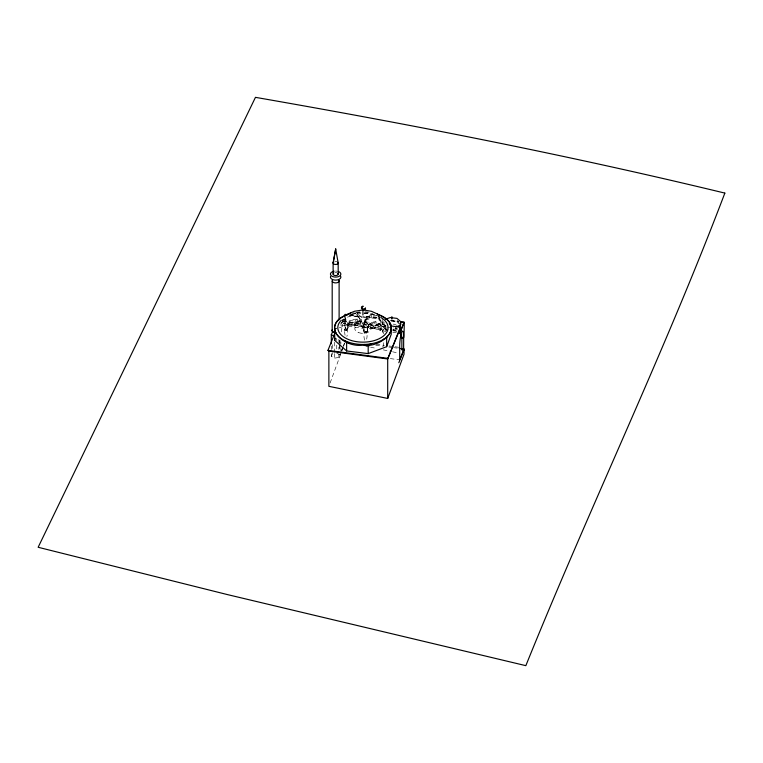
<?xml version="1.0" encoding="UTF-8"?>
<svg xmlns="http://www.w3.org/2000/svg" width="763" height="763" viewBox="0 0 763 763"><rect width="100%" height="100%" fill="white"/><g stroke="black" fill="none" stroke-linecap="round" stroke-linejoin="round"><path stroke-width="0.57" stroke-dasharray="3.81 2.86" d="M363.655 331.161L364.209 326.86L363.655 331.161L364.294 332.964L366.364 333.231L367.709 330.236L367.709 327.317A10.301 8.202 21.8 0 1 375.386 321.7A10.501 8.355 21.8 0 1 383.226 329.387L382.673 333.698C384.066 325.744 373.393 328.786 369.473 326.726L343.712 323.293M367.156 331.628L367.499 327.718L369.473 326.726M342.892 319.726L340.918 325.334L362.473 328.204L366.698 316.721C365.773 315.052 366.803 319.182 366.707 316.683M345.41 318.982L345.753 317.17M366.126 320.136L368.205 315.777L372.945 313.727M348.329 323.903L346.784 330.627L344.561 330.331A10.053 1.841 -82.4 0 0 342.835 324.122L386.374 329.921M345.067 335.281C343.054 325.629 349.635 328.243 346.86 336.483M346.86 329.692L345.906 330.179L345.067 329.626M364.59 340.155C361.681 328.729 369.387 329.149 366.393 340.222M366.393 332.286L365.429 332.773L364.59 332.22M352.01 313.154L357.675 313.841L361.49 317.17L361.49 320.04L360.088 323.932L354.29 326.097L347.489 325.276L343.674 321.948L343.674 319.077L344.723 316.159M343.674 321.948L345.076 318.057L350.875 315.892L357.675 316.712L361.49 320.04M360.088 323.932L360.088 321.061L361.49 317.17M382.215 319.258L382.215 322.129L380.804 326.011L375.005 328.185L368.214 327.365L364.399 324.037L364.399 321.166L365.801 317.274L371.6 315.109L378.4 315.93L379.926 317.255M364.399 324.037L365.801 320.145L365.801 317.274M380.804 326.011L380.804 323.14L381.862 320.231M386.765 329.816L382.959 326.488L384.361 322.596M334.785 331.209L335.958 328.033M330.102 382.978L341.528 351.867M341.938 350.761L343.159 347.423M343.569 346.316L344.79 342.978L343.464 346.211M343.092 319.678L340.756 325.076M343.512 319.001L340.975 325.343L340.975 322.902M344.561 330.331L345.2 328.739L345.2 314.776M347.518 326.211L348.176 324.618L349.769 324.103M346.784 330.627L348.119 327.632L348.119 324.714A9.633 7.668 21.8 0 1 356.331 319.153A10.119 8.05 21.8 0 1 364.428 326.888L363.608 328.357M341.309 350.932L343.035 346.602M343.474 345.525L344.332 343.36M341.299 351.638L338.896 357.427L334.547 358.143L331.314 356.321L331.314 350.637M341.729 350.56L343.035 347.299M351.037 324.704L351.333 324.618A9.633 7.668 21.8 0 1 354.27 324.304L356.331 319.153M362.473 328.204L366.707 317.599L349.731 315.377M364.294 332.964L364.933 331.361L364.209 329.778M367.108 328.824L367.938 326.554M366.364 333.231L367.709 330.236M370.694 327.327L373.326 326.841L375.386 321.7M386.402 329.816L385.801 331.314L379.926 330.532L383.303 321.166M379.926 330.532L383.303 322.081M382.625 330.894L383.226 329.387M347.651 325.582L348.109 324.704M331.314 356.321L332.41 353.794L332.41 350.389M385.954 330.722L386.183 330.217M348.119 327.632L347.423 329.034L345.2 328.739M366.25 316.283L380.022 318.076M349.607 315.319L356.092 312.878M357.179 312.477L375.282 314.451M339.201 327.861L357.675 320.927L379.23 323.569L386.097 329.664M343.674 319.077L347.489 322.406L354.29 323.226L360.088 321.061M365.801 320.145L371.6 317.98L378.4 318.8L382.215 322.129M364.399 321.166L368.214 324.494L375.005 325.315L380.804 323.14M397.437 329.187L393.565 330.637L393.565 327.766M392.506 330.236L397.628 330.522M355.739 312.582L362.005 312.134M364.247 312.134L370.608 312.649M390.16 320.431L396.96 321.252L400.003 323.913M342.415 321.471L385.754 326.917M386.917 327.06L390.437 327.508M366.698 316.721L379.497 318.429M349.826 314.966L366.307 317.17M391.343 320.498L399.02 321.519M391.171 320.899L398.181 321.833M342.73 319.535L386.793 325.41M342.158 321.004L388.043 327.117M378.381 327.909L388.109 329.206M393.431 330.865L396.96 331.333M362.473 327.289L379.926 329.616M392.792 332.248L396.293 332.716M364.933 331.361L367.003 331.638M376.169 344.266L384.409 345.362M389.111 345.992L393.822 346.612M394.996 346.774L399.698 347.403M375.787 345.267L382.854 346.211M388.729 346.993L392.268 347.461M393.441 347.623L398.143 348.243M390.294 358.6L399.698 359.859M359.64 325.419L362.559 326.564L363.827 328.386M365.963 346.23L369.426 346.955M370.58 347.194L376.35 348.405M383.264 349.855L391.343 351.552M392.497 351.791L398.257 353.002M353.574 312.62L358.095 315.052L359.945 319.563A7.382 4.263 0 0 1 350.942 324.094A7.382 4.263 0 0 1 346.268 317.742M373.326 326.841L376.006 328.033M336.75 353.088L339.993 354.9L339.993 351.485M357.246 325.534L357.132 325.467A10.119 8.05 21.8 0 0 354.27 324.304M394.614 330.493L394.652 330.522A9.89 7.868 21.8 0 0 392.821 329.606M386.002 326.278L382.959 323.617L382.959 326.488M397.37 320.307L398.343 321.748M383.226 332.306L383.942 333.898M345.2 327.241L345.649 328.796M383.598 342.682L383.598 347.213M379.23 317.093L379.23 323.569M378.4 315.93L378.4 318.8M375.005 325.315L375.005 328.185M371.6 315.109L371.6 317.98M368.214 324.494L368.214 327.365M357.675 312.286L357.675 320.927M354.29 323.226L354.29 326.097M347.489 322.406L347.489 325.276M340.87 341.824L340.87 344.094M340.87 348.624L340.87 350.885M339.993 340.117L339.993 343.522M339.993 344.666L339.993 350.351M339.621 340.193L339.621 343.646M339.621 344.79L339.621 350.541M338.896 339.23L338.896 342.644M338.896 347.194L338.896 349.464M338.896 354.013L338.896 357.427M336.75 338.295L336.75 340.575M336.75 345.124L336.75 351.943M334.547 342.215L334.547 352.449M334.547 353.593L334.547 358.143M332.41 344.695L332.41 349.244M331.314 346.087L331.314 349.502M341.309 331.867A11.826 2.175 -82.4 0 1 342.835 324.122M335.644 328.452A3.681 2.127 0 0 1 336.597 328.529M335.453 328.586A3.462 2.003 0 0 1 336.349 328.624M396.674 325.343A9.89 7.868 21.8 0 0 393.937 324.132A10.367 8.25 21.8 0 0 393.012 324.237M350.56 315.014A25.131 14.507 0 0 1 363.15 313.135M364.237 313.154A25.131 14.507 0 0 1 375.692 315.138M376.798 315.539A25.131 14.507 0 0 1 379.917 316.95M356.874 312.181A28.298 16.338 0 0 1 360.012 311.886M365.286 311.857A28.298 16.338 0 0 1 370.494 312.401M335.472 271.065A5.236 3.023 0 0 1 336.826 271.142M334.928 272.696A2.527 1.459 0 0 1 336.845 272.801M334.928 261.604A2.527 1.459 0 0 1 336.845 261.719M396.722 328.414A7.382 4.263 0 0 1 392.525 329.444M386.307 327.995A7.382 4.263 0 0 1 385.553 323.007M391.238 320.956A7.382 4.263 0 0 1 398.668 323.531M349.712 316.016A7.382 4.263 0 0 1 359.945 319.563M397.466 328.386L395.12 328.09L397.456 328.367M358.791 332.687A8.164 4.712 0 0 0 371.095 328.672A8.164 4.712 0 0 0 358.915 324.533A8.164 4.712 0 0 0 358.791 332.687M368.291 324.208A7.382 4.263 0 0 0 380.508 322.053A7.382 4.263 0 0 0 371.161 317.017A7.382 4.263 0 0 0 368.291 324.208"/><path stroke-width="1.14" d="M400.518 322.148L404.295 322.282L404.028 336.569L403.389 338.171L401.51 337.914L400.966 334.194M333.193 262.672L335.672 248.881L338.181 262.958L338.181 274.051M403.265 336.788L403.522 337.513L402.263 337.656M403.665 337.256L403.617 349.845L402.091 350.026L402.587 349.168M399.364 327.508L400.766 321.709L396.96 318.381L390.16 317.561L385.325 319.363M399.717 327.489L400.766 324.58L400.766 321.709M389.187 323.77L391.238 325.601L391.238 334.242L386.66 346.688L368.186 353.612L346.631 350.97L334.623 340.308L334.785 331.209M339.077 319.554L339.869 318.963M334.623 340.308L335.386 338.228M386.66 346.688L386.66 338.047L387.566 335.586M335.262 332.115L327.966 350.36L328.872 351.123L328.872 386.316L387.699 398.448L404.028 354.213L404.028 349.025L399.326 348.405M344.361 316.511L345.048 314.356L347.537 314.709M387.699 398.448L387.699 358.963L400.718 327.26L390.274 325.868M400.604 321.776L404.028 322.234L399.802 333.183L404.028 322.615M400.966 336.13L401.519 334.747M404.028 349.025L399.698 359.859L399.698 347.403A11.826 2.175 -82.4 0 1 401.662 331.962A10.053 1.841 -82.4 0 1 403.389 338.171M398.82 362.74L404.028 349.712M331.314 343.808L331.314 334.709L332.41 332.182M335.73 248.986L333.126 263.044L333.126 274.136M349.721 313.269L354.633 311.228L363.083 309.969M348.786 314.194C319.382 323.789 341.395 347.794 362.673 345.21C380.279 348.605 406.298 326.717 380.603 315.739M345.076 315.195L350.875 313.021M395.501 327.041L399.364 325.591M364.037 344.466L368.186 344.981L371.924 343.569M383.827 339.106L386.66 338.047M364.17 310.055L371.486 311.314L377.685 314.127M378.648 314.861L379.669 315.319L377.513 314.346M344.456 340.403L346.631 342.329L349.454 342.682M327.966 350.36L388.272 358.4M328.872 351.123L387.699 358.963L399.802 328.681L399.802 333.183M331.314 334.709L333.736 336.073M401.863 337.189L401.863 349.645M391.877 316.635L391.877 319.172M368.186 344.981L368.186 353.612M362.93 309.664L362.93 315.062M346.631 342.329L346.631 350.97M339.115 280.784L339.115 319.821M332.191 281.013L332.191 330.694M335.663 332.706A3.681 2.127 0 0 1 332.458 329.521M334.947 332.544A3.462 2.003 0 0 1 332.258 330.179M338.944 280.269A3.462 2.003 0 0 1 335.854 282.901A3.462 2.003 0 0 1 332.258 280.498M380.861 317.475A25.131 14.507 0 0 1 382.034 337.065A25.131 14.507 0 0 1 348.338 339.449A25.131 14.507 0 0 1 341.28 320.279M377.294 314.06A28.298 16.338 0 0 1 384.438 338.743A28.298 16.338 0 0 1 341.099 338.524A28.298 16.338 0 0 1 348.996 313.917M340.66 276.216A5.236 3.023 0 0 1 335.834 280.116A5.236 3.023 0 0 1 330.551 276.416M338.114 271.418A5.236 3.023 0 0 1 339.478 276.149A5.236 3.023 0 0 1 331.209 275.691A5.236 3.023 0 0 1 334.118 271.199M337.799 273.326A2.527 1.459 0 0 1 337.16 275.262A2.527 1.459 0 0 1 333.765 275.061A2.527 1.459 0 0 1 333.812 273.087M337.799 262.234A2.527 1.459 0 0 1 337.16 264.17A2.527 1.459 0 0 1 333.765 263.979A2.527 1.459 0 0 1 333.812 262.005M724.85 193.096C664.163 352.945 589.847 507.166 525.841 665.66L227.307 594.558L38.15 547.271L255.462 97.34C412.793 124.731 569.599 155.528 724.85 193.096M363.827 309.692A2.079 1.65 21.8 0 0 365.439 307.88A1.698 1.354 21.8 0 1 363.961 309.044A1.698 1.354 21.8 0 1 362.177 307.727A1.698 1.354 21.8 0 1 363.245 306.259A2.079 1.65 21.8 0 0 361.462 307.947A2.079 1.65 21.8 0 0 363.827 309.692"/></g></svg>
